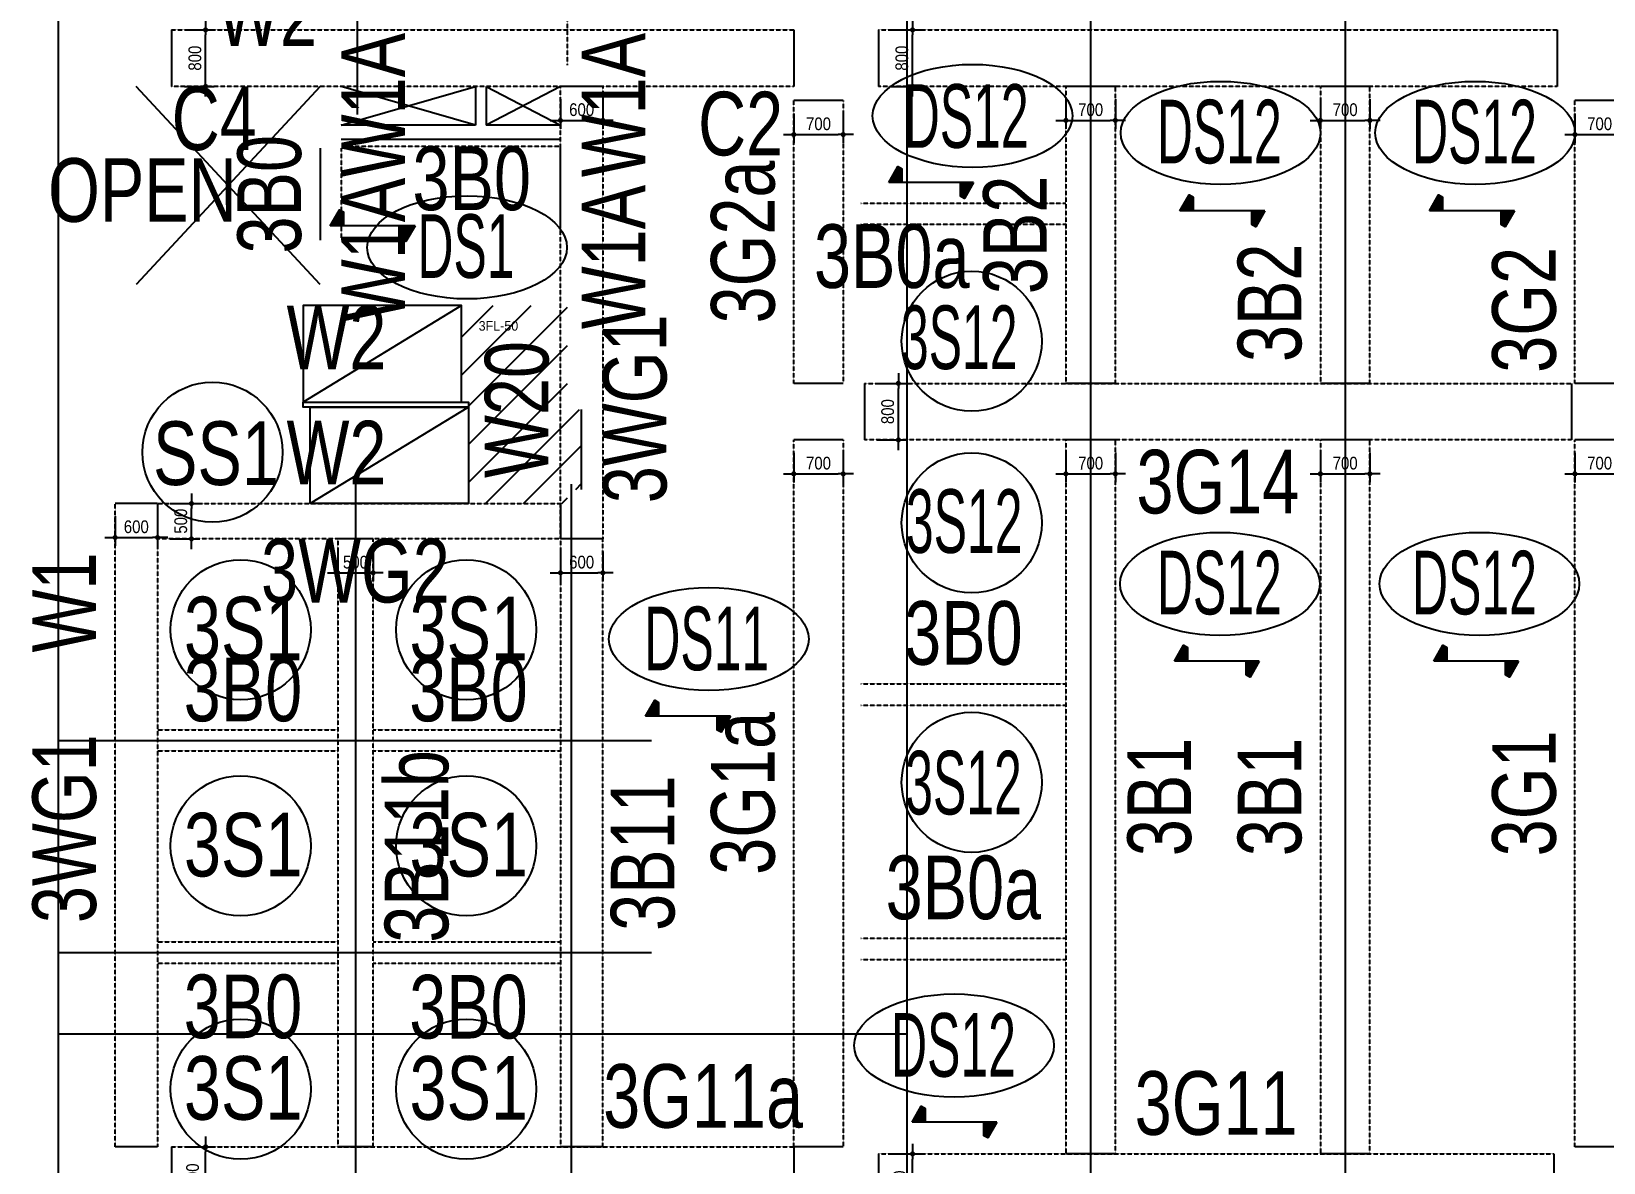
# Model space of a CAD drawing. Header units: millimetres. Extents: x -43750 to 179136, y 88330 to 153500.
# Drawn here: x 90970 to 113209, y 128483 to 144483 of the extents above; entities that cross this region are included whole.
import ezdxf
from ezdxf.enums import TextEntityAlignment as Align

# ---------------------------------------------------------------- set-up
doc = ezdxf.new("R2010")
doc.units = ezdxf.units.MM
doc.linetypes.add('HID', pattern=[2.3, 1.5, -0.8])
doc.layers.get('Defpoints').update_dxf_attribs({"color": 159})
for name, color, linetype in [('^DECK', 130, 'Continuous'), ('A-CEN', 1, 'Continuous'), ('A-HAT', 251, 'Continuous'), ('A-OPEN', 1, 'Continuous'), ('A-TEXT-NOTE', 7, 'Continuous'), ('BEAM-TEXT', 4, 'Continuous'), ('COLUMN-TEXT', 2, 'Continuous'), ('DECK-PL', 4, 'Continuous'), ('DECK-SLAB', 4, 'Continuous'), ('GIRDER-TEXT', 7, 'Continuous'), ('TXT-SLAB', 6, 'Continuous'), ('WALL-TEXT', 6, 'Continuous'), ('레벨', 40, 'Continuous'), ('보(beam)', 4, 'HID'), ('보(girder)', 7, 'HID'), ('슬래브라인', 7, 'Continuous')]:
    doc.layers.add(name, color=color, linetype=linetype)
doc.layers.add('NOPLOT', color=191, linetype='Continuous', plot=False)
doc.styles.add('Gdim', font='', dxfattribs={"width": 0.9})
doc.styles.add('Gtx', font='')
doc.styles.get('Gdim').set_extended_font_data('Dotum')
doc.styles.get('Gtx').set_extended_font_data('Dotum')
doc.dimstyles.new('Gdim200', dxfattribs={"dimscale": 200, "dimtxt": 3, "dimasz": 1.2, "dimexe": 2, "dimexo": 3, "dimgap": 1, "dimtad": 1, "dimdsep": 46, "dimlunit": 6, "dimtxsty": 'Gdim', "dimblk1": '_CIDOT', "dimblk2": '_CIDOT', "dimsah": 1, "dimcen": 2.5, "dimdle": 2, "dimclrd": 1, "dimclre": 1, "dimclrt": 3, "dimazin": 2, "dimtfac": 1, "dimtix": 1, "dimtmove": 2, "dimatfit": 3, "dimldrblk": '_CIDOT', "dimfxl": 2, "dimtolj": 1, "dimtzin": 0, "dimarcsym": 0})

# ---------------------------------------------------------------- blocks, each defined once
blk = doc.blocks.new('_CIDOT')
at = {"color": 0, "linetype": 'ByBlock'}
blk.add_line((2, 0), (-1, 0), dxfattribs=at)
at = {"color": 0, "linetype": 'ByBlock', "const_width": 0.5}
blk.add_lwpolyline([(-0.25, 0, 1), (0.25, 0, 1)], format="xyb", close=True, dxfattribs=at)
blk = doc.blocks.new('*D250')
at = {"layer": 'Defpoints', "color": 155, "lineweight": -2, "transparency": 16777216}
for p, q in [((-1925, 700), (-1505, 700)), ((-1625, 172), (-1625, 628)), ((-1925, 100), (-1505, 100))]:
    blk.add_line(p, q, dxfattribs=at)
at = {"layer": 'Defpoints', "color": 0, "transparency": 16777216}
for p in [(-2105, 700), (-1625, 700), (-2105, 100)]:
    blk.add_point(p, dxfattribs=at)
at = {"layer": 'Defpoints', "color": 155, "lineweight": -2, "transparency": 16777216, "xscale": 71.99999999999994, "yscale": 71.99999999999994, "zscale": 71.99999999999994}
for p, rotation in [((-1625, 700), 90), ((-1625, 100), 270)]:
    blk.add_blockref('_CIDOT', p, dxfattribs=dict(at, rotation=rotation))
at = {"layer": 'Defpoints', "color": 3, "transparency": 16777216, "insert": (-1776, 400), "char_height": 180, "attachment_point": 5, "rotation": 90, "style": 'Gdim'}
blk.add_mtext('\\A1;{\\C155;600}', dxfattribs=at)
blk = doc.blocks.new('*D262')
at = {"layer": 'Defpoints', "color": 155, "lineweight": -2, "transparency": 16777216}
for p, q in [((-1725, 800), (-1305, 800)), ((-1425, 72), (-1425, 728)), ((-1725, 0), (-1305, 0))]:
    blk.add_line(p, q, dxfattribs=at)
at = {"layer": 'Defpoints', "color": 0, "transparency": 16777216}
for p in [(-1905, 800), (-1425, 800), (-1905, 0)]:
    blk.add_point(p, dxfattribs=at)
at = {"layer": 'Defpoints', "color": 155, "lineweight": -2, "transparency": 16777216, "xscale": 71.99999999999994, "yscale": 71.99999999999994, "zscale": 71.99999999999994}
for p, rotation in [((-1425, 800), 90), ((-1425, 0), 270)]:
    blk.add_blockref('_CIDOT', p, dxfattribs=dict(at, rotation=rotation))
at = {"layer": 'Defpoints', "color": 3, "transparency": 16777216, "insert": (-1576, 400), "char_height": 180, "attachment_point": 5, "rotation": 90, "style": 'Gdim'}
blk.add_mtext('\\A1;{\\C155;800}', dxfattribs=at)
blk = doc.blocks.new('*D263')
at = {"layer": 'Defpoints', "color": 155, "lineweight": -2, "transparency": 16777216}
for p, q in [((-1725, 900), (-1305, 900)), ((-1425, -28), (-1425, 828)), ((-1725, -100), (-1305, -100))]:
    blk.add_line(p, q, dxfattribs=at)
at = {"layer": 'Defpoints', "color": 0, "transparency": 16777216}
for p in [(-1905, 900), (-1425, 900), (-1905, -100)]:
    blk.add_point(p, dxfattribs=at)
at = {"layer": 'Defpoints', "color": 155, "lineweight": -2, "transparency": 16777216, "xscale": 71.99999999999994, "yscale": 71.99999999999994, "zscale": 71.99999999999994}
for p, rotation in [((-1425, 900), 90), ((-1425, -100), 270)]:
    blk.add_blockref('_CIDOT', p, dxfattribs=dict(at, rotation=rotation))
at = {"layer": 'Defpoints', "color": 3, "transparency": 16777216, "insert": (-1593, 400), "char_height": 180, "attachment_point": 5, "rotation": 90, "style": 'Gdim'}
blk.add_mtext('\\A1;{\\C155;1,000}', dxfattribs=at)
blk = doc.blocks.new('*D264')
at = {"layer": 'Defpoints', "color": 155, "lineweight": -2, "transparency": 16777216}
for p, q in [((-1775, 900), (-1355, 900)), ((-1475, -28), (-1475, 828)), ((-1775, -100), (-1355, -100))]:
    blk.add_line(p, q, dxfattribs=at)
at = {"layer": 'Defpoints', "color": 0, "transparency": 16777216}
for p in [(-1955, 900), (-1475, 900), (-1955, -100)]:
    blk.add_point(p, dxfattribs=at)
at = {"layer": 'Defpoints', "color": 155, "lineweight": -2, "transparency": 16777216, "xscale": 71.99999999999994, "yscale": 71.99999999999994, "zscale": 71.99999999999994}
for p, rotation in [((-1475, 900), 90), ((-1475, -100), 270)]:
    blk.add_blockref('_CIDOT', p, dxfattribs=dict(at, rotation=rotation))
at = {"layer": 'Defpoints', "color": 3, "transparency": 16777216, "insert": (-1643, 400), "char_height": 180, "attachment_point": 5, "rotation": 90, "style": 'Gdim'}
blk.add_mtext('\\A1;{\\C155;1,000}', dxfattribs=at)
blk = doc.blocks.new('*D273')
at = {"layer": 'Defpoints', "color": 155, "lineweight": -2, "transparency": 16777216}
for p, q in [((-1725, 800), (-1305, 800)), ((-1425, 72), (-1425, 728)), ((-1725, 0), (-1305, 0))]:
    blk.add_line(p, q, dxfattribs=at)
at = {"layer": 'Defpoints', "color": 0, "transparency": 16777216}
for p in [(-1905, 800), (-1425, 800), (-1905, 0)]:
    blk.add_point(p, dxfattribs=at)
at = {"layer": 'Defpoints', "color": 155, "lineweight": -2, "transparency": 16777216, "xscale": 71.99999999999994, "yscale": 71.99999999999994, "zscale": 71.99999999999994}
for p, rotation in [((-1425, 800), 90), ((-1425, 0), 270)]:
    blk.add_blockref('_CIDOT', p, dxfattribs=dict(at, rotation=rotation))
at = {"layer": 'Defpoints', "color": 3, "transparency": 16777216, "insert": (-1576, 400), "char_height": 180, "attachment_point": 5, "rotation": 90, "style": 'Gdim'}
blk.add_mtext('\\A1;{\\C155;800}', dxfattribs=at)
blk = doc.blocks.new('*D274')
at = {"layer": 'Defpoints', "color": 155, "lineweight": -2, "transparency": 16777216}
for p, q in [((-1725, 750), (-1305, 750)), ((-1425, 122), (-1425, 678)), ((-1725, 50), (-1305, 50))]:
    blk.add_line(p, q, dxfattribs=at)
at = {"layer": 'Defpoints', "color": 0, "transparency": 16777216}
for p in [(-1905, 750), (-1425, 750), (-1905, 50)]:
    blk.add_point(p, dxfattribs=at)
at = {"layer": 'Defpoints', "color": 155, "lineweight": -2, "transparency": 16777216, "xscale": 71.99999999999994, "yscale": 71.99999999999994, "zscale": 71.99999999999994}
for p, rotation in [((-1425, 750), 90), ((-1425, 50), 270)]:
    blk.add_blockref('_CIDOT', p, dxfattribs=dict(at, rotation=rotation))
at = {"layer": 'Defpoints', "color": 3, "transparency": 16777216, "insert": (-1576, 400), "char_height": 180, "attachment_point": 5, "rotation": 90, "style": 'Gdim'}
blk.add_mtext('\\A1;{\\C155;700}', dxfattribs=at)
blk = doc.blocks.new('*D269')
at = {"layer": 'Defpoints', "color": 155, "lineweight": -2, "transparency": 16777216}
for p, q in [((-1825, 650), (-1405, 650)), ((-1525, 222), (-1525, 578)), ((-1825, 150), (-1405, 150))]:
    blk.add_line(p, q, dxfattribs=at)
at = {"layer": 'Defpoints', "color": 0, "transparency": 16777216}
for p in [(-2005, 650), (-1525, 650), (-2005, 150)]:
    blk.add_point(p, dxfattribs=at)
at = {"layer": 'Defpoints', "color": 155, "lineweight": -2, "transparency": 16777216, "xscale": 71.99999999999994, "yscale": 71.99999999999994, "zscale": 71.99999999999994}
for p, rotation in [((-1525, 650), 90), ((-1525, 150), 270)]:
    blk.add_blockref('_CIDOT', p, dxfattribs=dict(at, rotation=rotation))
at = {"layer": 'Defpoints', "color": 3, "transparency": 16777216, "insert": (-1676, 400), "char_height": 180, "attachment_point": 5, "rotation": 90, "style": 'Gdim'}
blk.add_mtext('\\A1;{\\C155;500}', dxfattribs=at)
blk = doc.blocks.new('*D270')
at = {"layer": 'Defpoints', "color": 155, "lineweight": -2, "transparency": 16777216}
for p, q in [((-1925, 700), (-1505, 700)), ((-1625, 172), (-1625, 628)), ((-1925, 100), (-1505, 100))]:
    blk.add_line(p, q, dxfattribs=at)
at = {"layer": 'Defpoints', "color": 0, "transparency": 16777216}
for p in [(-2105, 700), (-1625, 700), (-2105, 100)]:
    blk.add_point(p, dxfattribs=at)
at = {"layer": 'Defpoints', "color": 155, "lineweight": -2, "transparency": 16777216, "xscale": 71.99999999999994, "yscale": 71.99999999999994, "zscale": 71.99999999999994}
for p, rotation in [((-1625, 700), 90), ((-1625, 100), 270)]:
    blk.add_blockref('_CIDOT', p, dxfattribs=dict(at, rotation=rotation))
at = {"layer": 'Defpoints', "color": 3, "transparency": 16777216, "insert": (-1776, 400), "char_height": 180, "attachment_point": 5, "rotation": 90, "style": 'Gdim'}
blk.add_mtext('\\A1;{\\C155;600}', dxfattribs=at)
blk = doc.blocks.new('*D253')
at = {"layer": 'Defpoints', "color": 155, "lineweight": -2, "transparency": 16777216}
for p, q in [((-888, 650), (-468, 650)), ((-588, 22), (-588, 578)), ((-888, -50), (-468, -50))]:
    blk.add_line(p, q, dxfattribs=at)
at = {"layer": 'Defpoints', "color": 0, "transparency": 16777216}
for p in [(-1068, 650), (-588, 650), (-1068, -50)]:
    blk.add_point(p, dxfattribs=at)
at = {"layer": 'Defpoints', "color": 155, "lineweight": -2, "transparency": 16777216, "xscale": 71.99999999999994, "yscale": 71.99999999999994, "zscale": 71.99999999999994}
for p, rotation in [((-588, 650), 90), ((-588, -50), 270)]:
    blk.add_blockref('_CIDOT', p, dxfattribs=dict(at, rotation=rotation))
at = {"layer": 'Defpoints', "color": 3, "transparency": 16777216, "insert": (-738, 300), "char_height": 180, "attachment_point": 5, "rotation": 90, "style": 'Gdim'}
blk.add_mtext('\\A1;{\\C155;700}', dxfattribs=at)
blk = doc.blocks.new('*D276')
at = {"layer": 'Defpoints', "color": 155, "lineweight": -2, "transparency": 16777216}
for p, q in [((-888, 600), (-468, 600)), ((-588, 72), (-588, 528)), ((-888, 0), (-468, 0))]:
    blk.add_line(p, q, dxfattribs=at)
at = {"layer": 'Defpoints', "color": 0, "transparency": 16777216}
for p in [(-1068, 600), (-588, 600), (-1068, 0)]:
    blk.add_point(p, dxfattribs=at)
at = {"layer": 'Defpoints', "color": 155, "lineweight": -2, "transparency": 16777216, "xscale": 71.99999999999994, "yscale": 71.99999999999994, "zscale": 71.99999999999994}
for p, rotation in [((-588, 600), 90), ((-588, 0), 270)]:
    blk.add_blockref('_CIDOT', p, dxfattribs=dict(at, rotation=rotation))
at = {"layer": 'Defpoints', "color": 3, "transparency": 16777216, "insert": (-738, 300), "char_height": 180, "attachment_point": 5, "rotation": 90, "style": 'Gdim'}
blk.add_mtext('\\A1;{\\C155;600}', dxfattribs=at)
blk = doc.blocks.new('*D277')
at = {"layer": 'Defpoints', "color": 155, "lineweight": -2, "transparency": 16777216}
for p, q in [((-888, 550), (-468, 550)), ((-588, 122), (-588, 478)), ((-888, 50), (-468, 50))]:
    blk.add_line(p, q, dxfattribs=at)
at = {"layer": 'Defpoints', "color": 0, "transparency": 16777216}
for p in [(-1068, 550), (-588, 550), (-1068, 50)]:
    blk.add_point(p, dxfattribs=at)
at = {"layer": 'Defpoints', "color": 155, "lineweight": -2, "transparency": 16777216, "xscale": 71.99999999999994, "yscale": 71.99999999999994, "zscale": 71.99999999999994}
for p, rotation in [((-588, 550), 90), ((-588, 50), 270)]:
    blk.add_blockref('_CIDOT', p, dxfattribs=dict(at, rotation=rotation))
at = {"layer": 'Defpoints', "color": 3, "transparency": 16777216, "insert": (-738, 300), "char_height": 180, "attachment_point": 5, "rotation": 90, "style": 'Gdim'}
blk.add_mtext('\\A1;{\\C155;500}', dxfattribs=at)
blk = doc.blocks.new('*D281')
at = {"layer": 'Defpoints', "color": 155, "lineweight": -2, "transparency": 16777216}
for p, q in [((-1725, 750), (-1305, 750)), ((-1425, 122), (-1425, 678)), ((-1725, 50), (-1305, 50))]:
    blk.add_line(p, q, dxfattribs=at)
at = {"layer": 'Defpoints', "color": 0, "transparency": 16777216}
for p in [(-1905, 750), (-1425, 750), (-1905, 50)]:
    blk.add_point(p, dxfattribs=at)
at = {"layer": 'Defpoints', "color": 155, "lineweight": -2, "transparency": 16777216, "xscale": 71.99999999999994, "yscale": 71.99999999999994, "zscale": 71.99999999999994}
for p, rotation in [((-1425, 750), 90), ((-1425, 50), 270)]:
    blk.add_blockref('_CIDOT', p, dxfattribs=dict(at, rotation=rotation))
at = {"layer": 'Defpoints', "color": 3, "transparency": 16777216, "insert": (-1576, 400), "char_height": 180, "attachment_point": 5, "rotation": 90, "style": 'Gdim'}
blk.add_mtext('\\A1;{\\C155;700}', dxfattribs=at)
blk = doc.blocks.new('*D283')
at = {"layer": 'Defpoints', "color": 155, "lineweight": -2, "transparency": 16777216}
for p, q in [((-1725, 800), (-1305, 800)), ((-1425, 72), (-1425, 728)), ((-1725, 0), (-1305, 0))]:
    blk.add_line(p, q, dxfattribs=at)
at = {"layer": 'Defpoints', "color": 0, "transparency": 16777216}
for p in [(-1905, 800), (-1425, 800), (-1905, 0)]:
    blk.add_point(p, dxfattribs=at)
at = {"layer": 'Defpoints', "color": 155, "lineweight": -2, "transparency": 16777216, "xscale": 71.99999999999994, "yscale": 71.99999999999994, "zscale": 71.99999999999994}
for p, rotation in [((-1425, 800), 90), ((-1425, 0), 270)]:
    blk.add_blockref('_CIDOT', p, dxfattribs=dict(at, rotation=rotation))
at = {"layer": 'Defpoints', "color": 3, "transparency": 16777216, "insert": (-1576, 400), "char_height": 180, "attachment_point": 5, "rotation": 90, "style": 'Gdim'}
blk.add_mtext('\\A1;{\\C155;800}', dxfattribs=at)
blk = doc.blocks.new('*D284')
at = {"layer": 'Defpoints', "color": 155, "lineweight": -2, "transparency": 16777216}
for p, q in [((-888, 650), (-468, 650)), ((-588, 22), (-588, 578)), ((-888, -50), (-468, -50))]:
    blk.add_line(p, q, dxfattribs=at)
at = {"layer": 'Defpoints', "color": 0, "transparency": 16777216}
for p in [(-1068, 650), (-588, 650), (-1068, -50)]:
    blk.add_point(p, dxfattribs=at)
at = {"layer": 'Defpoints', "color": 155, "lineweight": -2, "transparency": 16777216, "xscale": 71.99999999999994, "yscale": 71.99999999999994, "zscale": 71.99999999999994}
for p, rotation in [((-588, 650), 90), ((-588, -50), 270)]:
    blk.add_blockref('_CIDOT', p, dxfattribs=dict(at, rotation=rotation))
at = {"layer": 'Defpoints', "color": 3, "transparency": 16777216, "insert": (-738, 300), "char_height": 180, "attachment_point": 5, "rotation": 90, "style": 'Gdim'}
blk.add_mtext('\\A1;{\\C155;700}', dxfattribs=at)
blk = doc.blocks.new('A$C58C40D4B')
at = {"layer": 'DECK-PL'}
for points in [[(600, 2), (471, 228), (415, 196), (415, 2)], [(-600, 2), (-471, -223), (-415, -192), (-415, 2)]]:
    blk.add_hatch(color=256, dxfattribs=at).paths.add_polyline_path(points)
blk.add_line((-600, 2), (600, 2), dxfattribs=at)
for points in [[(600, 2), (471, 228), (415, 196), (415, 2), (415, 2), (471, 2), (600, 2)], [(-600, 2), (-471, -223), (-415, -192), (-415, 2), (-415, 2), (-471, 2), (-600, 2)]]:
    blk.add_lwpolyline(points, dxfattribs=at)
blk = doc.blocks.new('*U149')
at = {"layer": 'Defpoints'}
for p, q in [((-2105.451, 700), (-2105.451, 100)), ((6994.549, 700), (6994.549, 100))]:
    blk.add_line(p, q, dxfattribs=at)
at = {"layer": '보(girder)'}
for p, q in [((-2105.451, 700), (6994.549, 700)), ((6994.549, 100), (-2105.451, 100))]:
    blk.add_line(p, q, dxfattribs=at)
at = {"layer": 'Defpoints'}
dim = blk.add_linear_dim(base=(-1625.451, 700), p1=(-2105.451, 100), p2=(-2105.451, 700), angle=90, text='{\\C155;<>}', dimstyle='Gdim200', override={"dimscale": 60, "dimzin": 8, "dimclrd": 155, "dimclre": 155}, dxfattribs=at)
dim.commit()
dim.dimension.update_dxf_attribs({"geometry": '*D250', "text_midpoint": (-1775.573, 400)})
blk = doc.blocks.new('*U171')
at = {"layer": 'Defpoints'}
for p, q in [((-1905.451, 800), (-1905.451, 0)), ((6894.549, 800), (6894.549, 0))]:
    blk.add_line(p, q, dxfattribs=at)
at = {"layer": '보(girder)'}
for p, q in [((-1905.451, 800), (6894.549, 800)), ((6894.549, 0), (-1905.451, 0))]:
    blk.add_line(p, q, dxfattribs=at)
at = {"layer": 'Defpoints'}
dim = blk.add_linear_dim(base=(-1425.451, 800), p1=(-1905.451, 0), p2=(-1905.451, 800), angle=90, text='{\\C155;<>}', dimstyle='Gdim200', override={"dimscale": 60, "dimzin": 8, "dimclrd": 155, "dimclre": 155}, dxfattribs=at)
dim.commit()
dim.dimension.update_dxf_attribs({"geometry": '*D262', "text_midpoint": (-1575.573, 400)})
blk = doc.blocks.new('*U173')
at = {"layer": 'Defpoints'}
for p, q in [((-1905.451, 900), (-1905.451, -100)), ((6894.549, 900), (6894.549, -100))]:
    blk.add_line(p, q, dxfattribs=at)
at = {"layer": '보(girder)'}
for p, q in [((-1905.451, 900), (6894.549, 900)), ((6894.549, -100), (-1905.451, -100))]:
    blk.add_line(p, q, dxfattribs=at)
at = {"layer": 'Defpoints'}
dim = blk.add_linear_dim(base=(-1425.451, 900), p1=(-1905.451, -100), p2=(-1905.451, 900), angle=90, text='{\\C155;<>}', dimstyle='Gdim200', override={"dimscale": 60, "dimzin": 8, "dimclrd": 155, "dimclre": 155}, dxfattribs=at)
dim.commit()
dim.dimension.update_dxf_attribs({"geometry": '*D263', "text_midpoint": (-1592.914, 400)})
blk = doc.blocks.new('*U175')
at = {"layer": 'Defpoints'}
for p, q in [((-1955.451, 900), (-1955.451, -100)), ((7594.549, 900), (7594.549, -100))]:
    blk.add_line(p, q, dxfattribs=at)
at = {"layer": '보(girder)'}
for p, q in [((-1955.451, 900), (7594.549, 900)), ((7594.549, -100), (-1955.451, -100))]:
    blk.add_line(p, q, dxfattribs=at)
at = {"layer": 'Defpoints'}
dim = blk.add_linear_dim(base=(-1475.451, 900), p1=(-1955.451, -100), p2=(-1955.451, 900), angle=90, text='{\\C155;<>}', dimstyle='Gdim200', override={"dimscale": 60, "dimzin": 8, "dimclrd": 155, "dimclre": 155}, dxfattribs=at)
dim.commit()
dim.dimension.update_dxf_attribs({"geometry": '*D264', "text_midpoint": (-1642.914, 400)})
blk = doc.blocks.new('*U193')
at = {"layer": 'Defpoints'}
for p, q in [((-1905.451, 800), (-1905.451, 0)), ((7694.549, 800), (7694.549, 0))]:
    blk.add_line(p, q, dxfattribs=at)
at = {"layer": '보(girder)'}
for p, q in [((-1905.451, 800), (7694.549, 800)), ((7694.549, 0), (-1905.451, 0))]:
    blk.add_line(p, q, dxfattribs=at)
at = {"layer": 'Defpoints'}
dim = blk.add_linear_dim(base=(-1425.451, 800), p1=(-1905.451, 0), p2=(-1905.451, 800), angle=90, text='{\\C155;<>}', dimstyle='Gdim200', override={"dimscale": 60, "dimzin": 8, "dimclrd": 155, "dimclre": 155}, dxfattribs=at)
dim.commit()
dim.dimension.update_dxf_attribs({"geometry": '*D273', "text_midpoint": (-1575.573, 400)})
blk = doc.blocks.new('*U189')
at = {"layer": 'Defpoints'}
for p, q in [((-1905.451, 750), (-1905.451, 50)), ((8094.549, 750), (8094.549, 50))]:
    blk.add_line(p, q, dxfattribs=at)
at = {"layer": '보(girder)'}
for p, q in [((-1905.451, 750), (8094.549, 750)), ((8094.549, 50), (-1905.451, 50))]:
    blk.add_line(p, q, dxfattribs=at)
at = {"layer": 'Defpoints'}
dim = blk.add_linear_dim(base=(-1425.451, 750), p1=(-1905.451, 50), p2=(-1905.451, 750), angle=90, text='{\\C155;<>}', dimstyle='Gdim200', override={"dimscale": 60, "dimzin": 8, "dimclrd": 155, "dimclre": 155}, dxfattribs=at)
dim.commit()
dim.dimension.update_dxf_attribs({"geometry": '*D274', "text_midpoint": (-1575.573, 400)})
blk = doc.blocks.new('*U183')
at = {"layer": 'Defpoints'}
for p, q in [((-2005.451, 650), (-2005.451, 150)), ((3694.549, 650), (3694.549, 150))]:
    blk.add_line(p, q, dxfattribs=at)
at = {"layer": '보(girder)'}
for p, q in [((-2005.451, 650), (3694.549, 650)), ((3694.549, 150), (-2005.451, 150))]:
    blk.add_line(p, q, dxfattribs=at)
at = {"layer": 'Defpoints'}
dim = blk.add_linear_dim(base=(-1525.451, 650), p1=(-2005.451, 150), p2=(-2005.451, 650), angle=90, text='{\\C155;<>}', dimstyle='Gdim200', override={"dimscale": 60, "dimzin": 8, "dimclrd": 155, "dimclre": 155}, dxfattribs=at)
dim.commit()
dim.dimension.update_dxf_attribs({"geometry": '*D269', "text_midpoint": (-1675.573, 400)})
blk = doc.blocks.new('*U185')
at = {"layer": 'Defpoints'}
for p, q in [((-2105.451, 700), (-2105.451, 100)), ((4294.549, 700), (4294.549, 100))]:
    blk.add_line(p, q, dxfattribs=at)
at = {"layer": '보(girder)'}
for p, q in [((-2105.451, 700), (4294.549, 700)), ((4294.549, 100), (-2105.451, 100))]:
    blk.add_line(p, q, dxfattribs=at)
at = {"layer": 'Defpoints'}
dim = blk.add_linear_dim(base=(-1625.451, 700), p1=(-2105.451, 100), p2=(-2105.451, 700), angle=90, text='{\\C155;<>}', dimstyle='Gdim200', override={"dimscale": 60, "dimzin": 8, "dimclrd": 155, "dimclre": 155}, dxfattribs=at)
dim.commit()
dim.dimension.update_dxf_attribs({"geometry": '*D270', "text_midpoint": (-1775.573, 400)})
blk = doc.blocks.new('*U155')
at = {"layer": 'Defpoints'}
for p, q in [((-1067.879, 650), (-1067.879, -50)), ((3132.121, 650), (3132.121, -50))]:
    blk.add_line(p, q, dxfattribs=at)
at = {"layer": '보(beam)'}
for p, q in [((3132.121, 650), (-1067.879, 650)), ((-1067.879, -50), (3132.121, -50))]:
    blk.add_line(p, q, dxfattribs=at)
at = {"layer": 'Defpoints'}
dim = blk.add_linear_dim(base=(-587.879, 650), p1=(-1067.879, -50), p2=(-1067.879, 650), angle=90, text='{\\C155;<>}', dimstyle='Gdim200', override={"dimscale": 60, "dimzin": 8, "dimclrd": 155, "dimclre": 155}, dxfattribs=at)
dim.commit()
dim.dimension.update_dxf_attribs({"geometry": '*D253', "text_midpoint": (-738.001, 300)})
blk = doc.blocks.new('*U199')
at = {"layer": 'Defpoints'}
for p, q in [((-1067.879, 600), (-1067.879, 0)), ((7532.121, 600), (7532.121, 0))]:
    blk.add_line(p, q, dxfattribs=at)
at = {"layer": '보(beam)'}
for p, q in [((7532.121, 600), (-1067.879, 600)), ((-1067.879, 0), (7532.121, 0))]:
    blk.add_line(p, q, dxfattribs=at)
at = {"layer": 'Defpoints'}
dim = blk.add_linear_dim(base=(-587.879, 600), p1=(-1067.879, 0), p2=(-1067.879, 600), angle=90, text='{\\C155;<>}', dimstyle='Gdim200', override={"dimscale": 60, "dimzin": 8, "dimclrd": 155, "dimclre": 155}, dxfattribs=at)
dim.commit()
dim.dimension.update_dxf_attribs({"geometry": '*D276', "text_midpoint": (-738.001, 300)})
blk = doc.blocks.new('*U201')
at = {"layer": 'Defpoints'}
for p, q in [((-1067.879, 550), (-1067.879, 50)), ((7532.121, 550), (7532.121, 50))]:
    blk.add_line(p, q, dxfattribs=at)
at = {"layer": '보(beam)'}
for p, q in [((7532.121, 550), (-1067.879, 550)), ((-1067.879, 50), (7532.121, 50))]:
    blk.add_line(p, q, dxfattribs=at)
at = {"layer": 'Defpoints'}
dim = blk.add_linear_dim(base=(-587.879, 550), p1=(-1067.879, 50), p2=(-1067.879, 550), angle=90, text='{\\C155;<>}', dimstyle='Gdim200', override={"dimscale": 60, "dimzin": 8, "dimclrd": 155, "dimclre": 155}, dxfattribs=at)
dim.commit()
dim.dimension.update_dxf_attribs({"geometry": '*D277', "text_midpoint": (-738.001, 300)})
blk = doc.blocks.new('*U209')
at = {"layer": 'Defpoints'}
for p, q in [((-1905.451, 750), (-1905.451, 50)), ((2094.549, 750), (2094.549, 50))]:
    blk.add_line(p, q, dxfattribs=at)
at = {"layer": '보(girder)'}
for p, q in [((-1905.451, 750), (2094.549, 750)), ((2094.549, 50), (-1905.451, 50))]:
    blk.add_line(p, q, dxfattribs=at)
at = {"layer": 'Defpoints'}
dim = blk.add_linear_dim(base=(-1425.451, 750), p1=(-1905.451, 50), p2=(-1905.451, 750), angle=90, text='{\\C155;<>}', dimstyle='Gdim200', override={"dimscale": 60, "dimzin": 8, "dimclrd": 155, "dimclre": 155}, dxfattribs=at)
dim.commit()
dim.dimension.update_dxf_attribs({"geometry": '*D281', "text_midpoint": (-1575.573, 400)})
blk = doc.blocks.new('*U213')
at = {"layer": 'Defpoints'}
for p, q in [((-1905.451, 800), (-1905.451, 0)), ((8094.549, 800), (8094.549, 0))]:
    blk.add_line(p, q, dxfattribs=at)
at = {"layer": '보(girder)'}
for p, q in [((-1905.451, 800), (8094.549, 800)), ((8094.549, 0), (-1905.451, 0))]:
    blk.add_line(p, q, dxfattribs=at)
at = {"layer": 'Defpoints'}
dim = blk.add_linear_dim(base=(-1425.451, 800), p1=(-1905.451, 0), p2=(-1905.451, 800), angle=90, text='{\\C155;<>}', dimstyle='Gdim200', override={"dimscale": 60, "dimzin": 8, "dimclrd": 155, "dimclre": 155}, dxfattribs=at)
dim.commit()
dim.dimension.update_dxf_attribs({"geometry": '*D283', "text_midpoint": (-1575.573, 400)})
blk = doc.blocks.new('*U215')
at = {"layer": 'Defpoints'}
for p, q in [((-1067.879, 650), (-1067.879, -50)), ((9032.121, 650), (9032.121, -50))]:
    blk.add_line(p, q, dxfattribs=at)
at = {"layer": '보(beam)'}
for p, q in [((9032.121, 650), (-1067.879, 650)), ((-1067.879, -50), (9032.121, -50))]:
    blk.add_line(p, q, dxfattribs=at)
at = {"layer": 'Defpoints'}
dim = blk.add_linear_dim(base=(-587.879, 650), p1=(-1067.879, -50), p2=(-1067.879, 650), angle=90, text='{\\C155;<>}', dimstyle='Gdim200', override={"dimscale": 60, "dimzin": 8, "dimclrd": 155, "dimclre": 155}, dxfattribs=at)
dim.commit()
dim.dimension.update_dxf_attribs({"geometry": '*D284', "text_midpoint": (-738.001, 300)})

msp = doc.modelspace()

# ---------------------------------------------------------------- hatches: boundary and pattern name
at = {"layer": 'A-HAT', "transparency": 33554687}
h = msp.add_hatch(dxfattribs=at)
h.set_pattern_fill('ANSI31', color=256, scale=120)
h.paths.add_polyline_path([(97153.571, 137805.018), (97153.571, 139240.018), (97053.571, 139240.018), (97053.571, 140605.018), (98553.571, 140605.018), (98553.571, 139135.018), (98753.571, 139135.018), (98753.571, 138005.018), (98553.571, 138005.018), (98553.571, 137805.018)])

# ---------------------------------------------------------------- linework, layer by layer
at = {"layer": '^DECK', "color": 0}
for centre in [(104270.918, 140100.918), (93530.918, 138530.918), (104270.918, 137530.918), (93929.96, 136019.906), (97120.546, 136019.906), (104270.918, 133860.918), (93929.96, 132962.883), (97120.546, 132962.883), (93929.96, 129521.516), (97120.546, 129521.516)]:
    msp.add_circle(centre, 990.918, dxfattribs=at)
for centre in [(104282.381, 143288.176), (107792.381, 143048.176), (111392.381, 143048.176), (97132.381, 141428.176), (107782.381, 136668.176), (111452.381, 136668.176), (100552.381, 135888.176), (104022.381, 130138.176)]:
    msp.add_ellipse(centre, major_axis=(1412.381, 0), ratio=0.51617646, dxfattribs=at)
at = {"layer": 'A-CEN'}
for p, q in [((105953.571, 153500), (105953.571, 110771.892)), ((109553.571, 153500), (109553.571, 110771.892)), ((95578.571, 150915.017), (95578.571, 143310)), ((95553.571, 138080.9), (95553.571, 127460.446)), ((98603.571, 138080.9), (98603.571, 127460.446)), ((91353.571, 134455.018), (99742.244, 134455.018)), ((91353.571, 131455.018), (99742.244, 131455.018))]:
    msp.add_line(p, q, dxfattribs=at)
at = {"layer": 'A-HAT'}
msp.add_line((98453.571, 141725.018), (98453.571, 142855.018), dxfattribs=at)
at = {"layer": 'A-OPEN', "linetype": 'HID'}
msp.add_line((98553.571, 144005.018), (98553.571, 148705.018), dxfattribs=at)
at = {"layer": 'A-OPEN'}
for p, q in [((95053.571, 140905.018), (92453.571, 143705.018)), ((95053.571, 143705.018), (92453.571, 140905.018)), ((95353.571, 143155.017), (97253.571, 143705.017)), ((97253.571, 143155.017), (95353.571, 143705.017)), ((97403.571, 143705.017), (98453.571, 143155.017)), ((98453.571, 143705.017), (97403.571, 143155.017)), ((97053.571, 140605.018), (94813.571, 139240.018)), ((97153.571, 139170.018), (94913.571, 137805.018))]:
    msp.add_line(p, q, dxfattribs=at)
at = {"layer": 'NOPLOT'}
msp.add_lwpolyline([(91353.571, 150005.018), (103353.572, 150005.018), (103353.572, 122185.018), (91353.571, 122185.018)], close=True, dxfattribs=at)
at = {"layer": 'NOPLOT', "elevation": 0}
msp.add_lwpolyline([(91353.571, 130305.017), (103353.572, 130305.017), (103353.572, 102485.017), (91353.571, 102485.017)], close=True, dxfattribs=at)
at = {"layer": '보(beam)'}
for p, q in [((98453.571, 142855.017), (95353.571, 142855.017)), ((95353.571, 142830.018), (95353.571, 141530.018))]:
    msp.add_line(p, q, dxfattribs=at)
at = {"layer": '보(beam)', "linetype": 'HID'}
for p, q in [((102703.571, 142055.018), (105603.571, 142055.018)), ((102703.571, 141755.018), (105603.571, 141755.018)), ((102703.571, 135255.018), (105603.571, 135255.018)), ((102703.571, 134955.018), (105603.571, 134955.018)), ((92753.571, 134605.018), (95303.572, 134605.018)), ((95803.571, 134605.018), (98453.572, 134605.018)), ((92753.571, 134305.018), (95303.571, 134305.018)), ((95803.571, 134305.018), (98453.571, 134305.018)), ((102703.571, 131655.018), (105603.571, 131655.018)), ((92753.571, 131605.018), (95303.572, 131605.018)), ((95803.571, 131605.018), (98453.572, 131605.018)), ((92753.571, 131305.018), (95303.571, 131305.018)), ((95803.571, 131305.018), (98453.571, 131305.018)), ((102703.571, 131355.018), (105603.571, 131355.018))]:
    msp.add_line(p, q, dxfattribs=at)
at = {"layer": '슬래브라인'}
for p, q in [((97253.571, 143705.017), (97253.571, 143155.017)), ((97403.571, 143705.017), (97403.571, 143155.017)), ((97253.571, 143155.017), (95353.571, 143155.017)), ((98453.571, 143155.017), (97403.571, 143155.017)), ((95053.571, 142830.018), (95053.571, 141530.018)), ((98453.571, 142955.017), (95353.571, 142955.017)), ((98753.571, 138005.018), (98753.571, 139135.018))]:
    msp.add_line(p, q, dxfattribs=at)
at = {"layer": '슬래브라인', "elevation": 0}
for points in [[(94813.571, 139240.018), (97053.571, 139240.018), (97053.571, 140605.018), (94813.571, 140605.018)], [(97153.571, 139170.018), (94813.571, 139170.018), (94813.571, 139240.018), (97153.571, 139240.018)], [(94913.571, 139170.018), (97153.571, 139170.018), (97153.571, 137805.018), (94913.571, 137805.018)]]:
    msp.add_lwpolyline(points, close=True, dxfattribs=at)

# ---------------------------------------------------------------- block references
at = {"layer": 'DECK-PL', "xscale": -1}
for p in [(103697.526, 142343.469), (107817.526, 141943.469), (111347.526, 141943.469), (95797.526, 141733.469), (107737.526, 135573.469), (111407.526, 135573.469), (100257.526, 134793.469), (104027.526, 129053.469)]:
    msp.add_blockref('A$C58C40D4B', p, dxfattribs=at)
at = {"layer": '보(beam)', "rotation": 270}
for name, p in [('*U155', (105653.571, 142637.139)), ('*U155', (109253.571, 142637.139)), ('*U215', (105653.571, 137637.139)), ('*U215', (109253.571, 137637.139)), ('*U201', (95253.571, 136237.139)), ('*U199', (98453.571, 136237.139))]:
    msp.add_blockref(name, p, dxfattribs=at)
at = {"layer": '보(girder)'}
for name, p in [('*U171', (94859.022, 143705.018)), ('*U193', (104859.022, 143705.018)), ('*U213', (104659.022, 138705.018)), ('*U183', (94759.022, 137155.018)), ('*U173', (94859.022, 127805.018)), ('*U175', (104909.022, 127705.018))]:
    msp.add_blockref(name, p, dxfattribs=at)
at = {"layer": '보(girder)', "rotation": 270}
for name, p in [('*U185', (98353.571, 141599.567)), ('*U209', (101703.571, 141599.567)), ('*U209', (112753.571, 141599.567)), ('*U189', (101703.571, 136799.567)), ('*U189', (112753.571, 136799.567)), ('*U149', (92053.571, 135699.567))]:
    msp.add_blockref(name, p, dxfattribs=at)

# ---------------------------------------------------------------- texts
at = {"layer": 'A-TEXT-NOTE', "style": 'Gtx', "width": 0.8}
msp.add_text('OPEN', height=900, dxfattribs=at).set_placement((92539.891, 142240), align=Align.MIDDLE_CENTER)
at = {"layer": 'BEAM-TEXT', "style": 'Gtx', "width": 0.8}
for s, p in [('3B0', (95053.571, 142180.018)), ('3B2', (105603.571, 141605.018)), ('3B2', (109203.571, 140645.018)), ('3B1', (109203.571, 133655.018)), ('3B11b', (97136.954, 132955.018)), ('3B11', (100336.006, 132860.178))]:
    msp.add_text(s, height=900, rotation=90, dxfattribs=at).set_placement(p, align=Align.BOTTOM_CENTER)
for s, p in [('3B0', (97198.252, 142855.017)), ('3B0a', (103140, 141755.018))]:
    msp.add_text(s, height=900, dxfattribs=at).set_placement(p, align=Align.TOP_CENTER)
for s, p in [('3B0', (104153.571, 135255.018)), ('3B0', (93962.179, 134455.018)), ('3B0', (97152.765, 134455.018)), ('3B0a', (104153.571, 131655.018)), ('3B0', (93962.179, 129972.167)), ('3B0', (97152.765, 129967.515))]:
    msp.add_text(s, height=900, dxfattribs=at).set_placement(p, align=Align.BOTTOM_CENTER)
msp.add_text('3B1', height=900, rotation=90, dxfattribs=at).set_placement((106473.571, 133655.018), align=Align.TOP_CENTER)
at = {"layer": 'COLUMN-TEXT', "color": 3, "style": 'Gtx', "width": 0.8}
for s, p in [('C4', (92953.571, 143705.018)), ('C2', (100400, 143630))]:
    msp.add_text(s, height=900, dxfattribs=at).set_placement(p, align=Align.TOP_LEFT)
at = {"layer": 'DECK-SLAB', "style": 'Gtx', "width": 0.6}
for s, p in [('DS12', (103310, 142836.866, 0)), ('DS12', (106890, 142616.866, 0)), ('DS12', (110500, 142616.866, 0)), ('DS1', (96430, 140996.866, 0)), ('DS12', (106890, 136236.866, 0)), ('DS12', (110500, 136236.866, 0)), ('DS11', (99640, 135446.866, 0)), ('DS12', (103130, 129696.866, 0))]:
    msp.add_text(s, height=900, dxfattribs=at).set_placement(p)
at = {"layer": 'GIRDER-TEXT', "style": 'Gtx', "width": 0.8}
for s, p in [('3G2a', (101753.571, 141505.018)), ('3G2', (112803.571, 140545.018)), ('3G1a', (101753.571, 133705.018)), ('3G1', (112803.571, 133705.018)), ('3WG1', (92153.571, 133205.018))]:
    msp.add_text(s, height=900, rotation=90, dxfattribs=at).set_placement(p, align=Align.BOTTOM_CENTER)
msp.add_text('3WG1', height=900, rotation=90, dxfattribs=at).set_placement((99053.571, 139144.744), align=Align.TOP_CENTER)
for s, p in [('3G14', (107753.571, 138565.018)), ('3WG2', (95553.571, 137305.018))]:
    msp.add_text(s, height=900, dxfattribs=at).set_placement(p, align=Align.TOP_CENTER)
for s, p in [('3G11a', (100471.227, 128705.018)), ('3G11', (107728.571, 128605.018))]:
    msp.add_text(s, height=900, dxfattribs=at).set_placement(p, align=Align.BOTTOM_CENTER)
at = {"layer": 'TXT-SLAB', "style": 'Gtx'}
for s, width, p in [('3S12', 0.6, (103270, 139706.866)), ('SS1', 0.8, (92690, 138066.866)), ('3S12', 0.6, (103340, 137106.866)), ('3S1', 0.8, (93127.553, 135587.045)), ('3S1', 0.8, (96318.139, 135587.045)), ('3S12', 0.6, (103330, 133406.866)), ('3S1', 0.8, (93127.553, 132530.021)), ('3S1', 0.8, (96318.139, 132530.021)), ('3S1', 0.8, (93127.553, 129088.655)), ('3S1', 0.8, (96318.139, 129088.655))]:
    msp.add_text(s, height=900, dxfattribs=dict(at, width=width)).set_placement(p)
at = {"layer": 'WALL-TEXT', "style": 'Gtx', "width": 0.8}
for p in [(94303.938, 144005.018, 0), (95285.697, 137805.018, 0)]:
    msp.add_text('W2', height=900, dxfattribs=at).set_placement(p, align=Align.BOTTOM_CENTER)
for p in [(95353.571, 143442.417, 0), (98753.571, 143442.417, 0), (95353.571, 141392.417, 0), (98753.571, 141292.417, 0)]:
    msp.add_text('W1A', height=900, rotation=90, dxfattribs=at).set_placement(p, align=Align.TOP_CENTER)
msp.add_text('W2', height=900, dxfattribs=at).set_placement((95285.697, 140605.018, 0), align=Align.TOP_CENTER)
for s, p in [('W20', (98553.571, 139135.018, 0)), ('W1', (92153.571, 136405.018, 0))]:
    msp.add_text(s, height=900, rotation=90, dxfattribs=at).set_placement(p, align=Align.BOTTOM_CENTER)
at = {"layer": '레벨', "style": 'Gtx'}
msp.add_text('3FL-50', height=135, dxfattribs=at).set_placement((97576.354, 140318.193, 0), align=Align.MIDDLE_CENTER)

doc.saveas('drawing.dxf')
